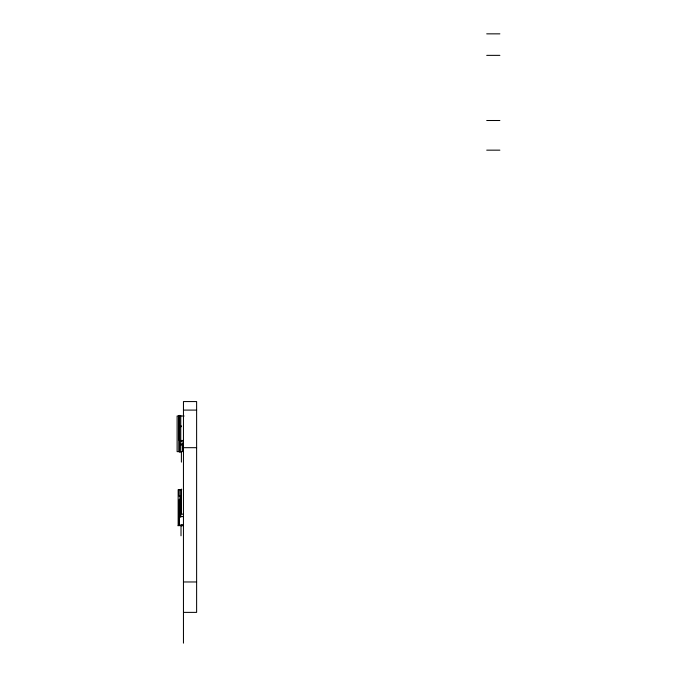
<?xml version="1.0" encoding="UTF-8"?>
<svg xmlns="http://www.w3.org/2000/svg" width="677" height="677" viewBox="0 0 677 677"><rect width="100%" height="100%" fill="white"/><g stroke="black" fill="none" stroke-linecap="round" stroke-linejoin="round"><path stroke-width="1.02" d="M486.712 33.85L499.88 33.85M486.712 55.362L499.88 55.362M486.712 120.506L499.88 120.506M486.712 150.159L499.88 150.159M183.459 410.093L196.618 410.093M184.144 416.008L177.12 416.008L177.12 451.644L180.099 451.644M179.659 426.028L181.563 426.028M179.659 426.628L181.563 426.628M180.767 440.465L183.467 440.465M180.767 441.192L183.467 441.192M183.467 442.919L182.519 442.919L182.519 451.644L183.467 451.644M180.767 444.061L183.467 444.061M180.767 444.958L183.467 444.958M183.459 447.683L196.618 447.683M181.8 489.683L178.153 489.683L178.153 525.902M180.894 496.419L179.185 496.419L179.185 489.683M180.894 499.508L179.185 499.508L179.185 525.318M183.543 514.139L181.402 514.139L181.402 489.073M183.467 516.593L179.261 516.593L179.261 525.318M178.153 525.318L183.467 525.318M183.459 581.966L196.618 581.966M183.459 612.38L196.618 612.38L196.618 401.563L183.459 401.563L183.459 643.15M182.993 524.709L182.993 525.902M181.961 524.65L181.961 525.902M181.402 451.635L181.402 462.12M181.326 451.72L181.326 452.228M181.326 524.954L181.25 525.902M181.013 525.817L181.013 535.795M180.767 415.399L180.767 452.228M180.767 489.683L180.767 517.203M180.133 498.924L180.133 500.295M179.98 495.86L179.98 500.168M179.98 524.785L179.98 525.902M179.896 499.508L179.896 517.059M179.659 415.399L179.659 452.253M179.185 415.399L179.185 440.465M178.787 416.008L178.787 451.644"/></g></svg>
